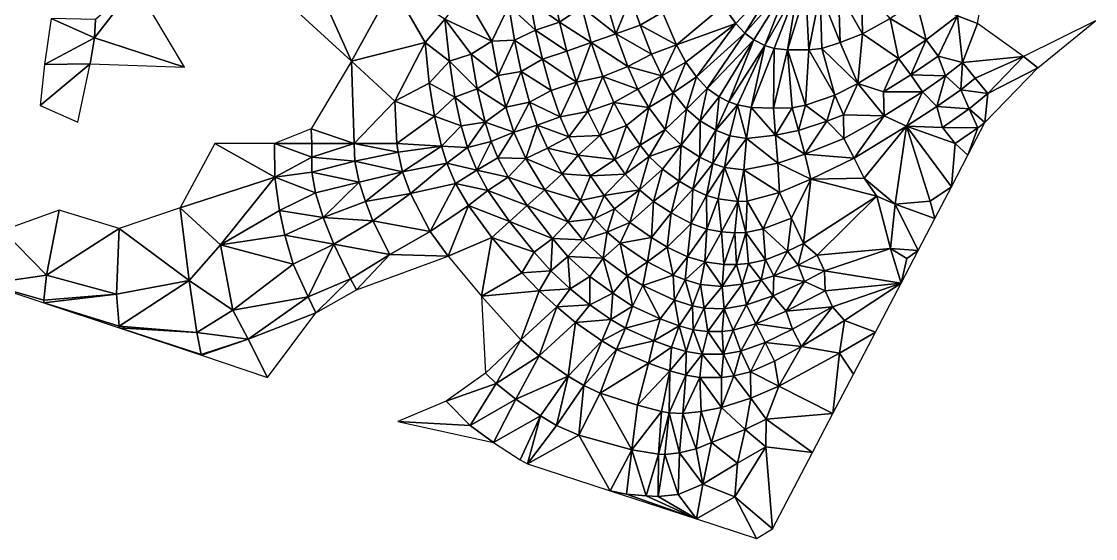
# Model space of a CAD drawing. Header units: metres. Extents: x 0 to 433, y 0 to 317.
# Drawn here: x 113.6 to 215, y 0.3 to 49.1 of the extents above; entities that cross this region are included whole.
import ezdxf

# ---------------------------------------------------------------- set-up
doc = ezdxf.new("R2010")
doc.units = ezdxf.units.M
doc.layers.add('TERRAIN_TIN', color=8, linetype='Continuous')

msp = doc.modelspace()

# ---------------------------------------------------------------- linework, layer by layer
at = {"layer": 'TERRAIN_TIN'}
for points in [[(203.87, 48.9, 59), (205.28, 56.55, 61), (201.99, 49.61, 60)], [(185.24, 53.36, 62), (179.88, 50.56, 61), (181.06, 48.89, 61)], [(185.24, 53.36, 62), (181.06, 48.89, 61), (181.92, 47.99, 61)], [(186.1, 52.69, 62), (185.24, 53.36, 62), (181.92, 47.99, 61)], [(124.38, 52.54, 42), (120.5, 47.54, 41), (129.01, 44.76, 43)], [(120.59, 49.27, 41), (120.5, 47.54, 41), (124.38, 52.54, 42)], [(137.85, 51.71, 46), (144.78, 45.34, 48), (141.56, 52.52, 47)], [(144.78, 45.34, 48), (148.69, 52.42, 49), (141.56, 52.52, 47)], [(148.69, 52.42, 49), (144.78, 45.34, 48), (151.73, 47.1, 50)], [(153.6, 49.3, 51), (148.69, 52.42, 49), (151.73, 47.1, 50)], [(155.39, 51.78, 52), (153.6, 49.3, 51), (158.03, 47.22, 53)], [(159.63, 50.55, 54), (155.39, 51.78, 52), (158.03, 47.22, 53)], [(182.77, 47.36, 61), (186.1, 52.69, 62), (181.92, 47.99, 61)], [(182.77, 47.36, 61), (183.8, 46.83, 61), (186.1, 52.69, 62)], [(183.8, 46.83, 61), (186.93, 52.25, 62), (186.1, 52.69, 62)], [(186.93, 52.25, 62), (183.8, 46.83, 61), (184.68, 46.55, 61)], [(185.95, 46.4, 61), (186.93, 52.25, 62), (184.68, 46.55, 61)], [(187.68, 51.97, 62), (186.93, 52.25, 62), (185.95, 46.4, 61)], [(187.96, 46.4, 61), (187.68, 51.97, 62), (185.95, 46.4, 61)], [(187.68, 51.97, 62), (187.96, 46.4, 61), (189.03, 51.84, 62)], [(189.03, 51.84, 62), (187.96, 46.4, 61), (189.19, 46.55, 61)], [(190.76, 51.91, 62), (189.03, 51.84, 62), (190.92, 47.1, 61)], [(189.03, 51.84, 62), (189.19, 46.55, 61), (190.92, 47.1, 61)], [(193.01, 47.93, 61), (192.93, 52.55, 62), (190.76, 51.91, 62)], [(193.01, 47.93, 61), (190.76, 51.91, 62), (190.92, 47.1, 61)], [(192.93, 52.55, 62), (193.01, 47.93, 61), (195.65, 49.36, 61)], [(159.63, 50.55, 54), (162.15, 48.27, 55), (161.63, 50.97, 55)], [(163.92, 51.56, 56), (161.63, 50.97, 55), (164.41, 49.03, 56)], [(161.63, 50.97, 55), (162.15, 48.27, 55), (164.41, 49.03, 56)], [(166.52, 50.44, 57), (163.92, 51.56, 56), (164.41, 49.03, 56)], [(168.81, 51.01, 58), (166.52, 50.44, 57), (169.72, 47.92, 58)], [(171.15, 51.35, 59), (168.81, 51.01, 58), (169.72, 47.92, 58)], [(172.02, 48.74, 59), (171.15, 51.35, 59), (169.72, 47.92, 58)], [(171.15, 51.35, 59), (172.02, 48.74, 59), (174.14, 49.98, 60)], [(199.03, 47.36, 60), (198.13, 50.95, 61), (195.65, 49.36, 61)], [(198.13, 50.95, 61), (199.03, 47.36, 60), (201.99, 49.61, 60)], [(160.17, 47.32, 54), (159.63, 50.55, 54), (158.03, 47.22, 53)], [(159.63, 50.55, 54), (160.17, 47.32, 54), (162.15, 48.27, 55)], [(167.42, 47.09, 57), (166.52, 50.44, 57), (164.41, 49.03, 56)], [(169.72, 47.92, 58), (166.52, 50.44, 57), (167.42, 47.09, 57)], [(174.14, 49.98, 60), (172.02, 48.74, 59), (175.45, 46.88, 60)], [(179.88, 50.56, 61), (174.14, 49.98, 60), (175.45, 46.88, 60)], [(181.06, 48.89, 61), (179.88, 50.56, 61), (175.45, 46.88, 60)], [(115.8, 45.04, 40), (120.5, 47.54, 41), (116.41, 49.38, 40)], [(120.5, 47.54, 41), (120.59, 49.27, 41), (116.41, 49.38, 40)], [(154.03, 45.34, 51), (153.6, 49.3, 51), (151.73, 47.1, 50)], [(153.6, 49.3, 51), (156.07, 46, 52), (158.03, 47.22, 53)], [(156.07, 46, 52), (153.6, 49.3, 51), (154.03, 45.34, 51)], [(162.15, 48.27, 55), (165.12, 46.27, 56), (164.41, 49.03, 56)], [(165.12, 46.27, 56), (167.42, 47.09, 57), (164.41, 49.03, 56)], [(172.02, 48.74, 59), (169.72, 47.92, 58), (173.1, 46, 59)], [(172.02, 48.74, 59), (173.1, 46, 59), (175.45, 46.88, 60)], [(176.33, 45.26, 60), (181.06, 48.89, 61), (175.45, 46.88, 60)], [(176.33, 45.26, 60), (177.35, 43.86, 60), (181.06, 48.89, 61)], [(181.06, 48.89, 61), (177.35, 43.86, 60), (181.92, 47.99, 61)], [(195.65, 49.36, 61), (193.01, 47.93, 61), (196.44, 45.58, 60)], [(199.03, 47.36, 60), (195.65, 49.36, 61), (196.44, 45.58, 60)], [(199.03, 47.36, 60), (200.16, 45.81, 59), (201.99, 49.61, 60)], [(200.16, 45.81, 59), (202.48, 45.22, 58), (201.99, 49.61, 60)], [(202.48, 45.22, 58), (203.87, 48.9, 59), (201.99, 49.61, 60)], [(203.87, 48.9, 59), (202.48, 45.22, 58), (208.22, 45.79, 56)], [(208.22, 45.79, 56), (209.59, 44.7, 55), (215.03, 49.14, 54)], [(162.15, 48.27, 55), (160.17, 47.32, 54), (162.8, 45.52, 55)], [(165.12, 46.27, 56), (162.15, 48.27, 55), (162.8, 45.52, 55)], [(169.72, 47.92, 58), (167.42, 47.09, 57), (170.86, 44.83, 58)], [(173.1, 46, 59), (169.72, 47.92, 58), (170.86, 44.83, 58)], [(177.35, 43.86, 60), (178.36, 42.76, 60), (181.92, 47.99, 61)], [(178.36, 42.76, 60), (182.77, 47.36, 61), (181.92, 47.99, 61)], [(192.6, 43.23, 60), (193.01, 47.93, 61), (190.92, 47.1, 61)], [(196.44, 45.58, 60), (193.01, 47.93, 61), (192.6, 43.23, 60)], [(120.11, 45.09, 41), (120.5, 47.54, 41), (115.8, 45.04, 40)], [(120.5, 47.54, 41), (120.11, 45.09, 41), (129.01, 44.76, 43)], [(151.73, 47.1, 50), (144.78, 45.34, 48), (148.85, 41.58, 49)], [(152.12, 43.25, 50), (151.73, 47.1, 50), (148.85, 41.58, 49)], [(152.12, 43.25, 50), (154.03, 45.34, 51), (151.73, 47.1, 50)], [(156.07, 46, 52), (158.63, 43.99, 53), (158.03, 47.22, 53)], [(158.63, 43.99, 53), (160.17, 47.32, 54), (158.03, 47.22, 53)], [(160.17, 47.32, 54), (158.63, 43.99, 53), (160.81, 44.37, 54)], [(162.8, 45.52, 55), (160.17, 47.32, 54), (160.81, 44.37, 54)], [(167.42, 47.09, 57), (165.12, 46.27, 56), (166.03, 43.35, 56)], [(168.51, 43.9, 57), (167.42, 47.09, 57), (166.03, 43.35, 56)], [(167.42, 47.09, 57), (168.51, 43.9, 57), (170.86, 44.83, 58)], [(173.1, 46, 59), (174.09, 43.96, 59), (175.45, 46.88, 60)], [(174.09, 43.96, 59), (176.33, 45.26, 60), (175.45, 46.88, 60)], [(179.49, 41.98, 60), (182.77, 47.36, 61), (178.36, 42.76, 60)], [(182.77, 47.36, 61), (179.49, 41.98, 60), (180.4, 41.51, 60)], [(183.8, 46.83, 61), (182.77, 47.36, 61), (180.4, 41.51, 60)], [(181.22, 41.21, 60), (183.8, 46.83, 61), (180.4, 41.51, 60)], [(183.8, 46.83, 61), (181.22, 41.21, 60), (182.52, 40.96, 60)], [(184.68, 46.55, 61), (183.8, 46.83, 61), (182.52, 40.96, 60)], [(189.19, 46.55, 61), (192.6, 43.23, 60), (190.92, 47.1, 61)], [(197.6, 44.05, 59), (199.03, 47.36, 60), (196.44, 45.58, 60)], [(199.03, 47.36, 60), (197.6, 44.05, 59), (200.16, 45.81, 59)], [(156.07, 46, 52), (154.03, 45.34, 51), (156.63, 42.74, 52)], [(158.63, 43.99, 53), (156.07, 46, 52), (156.63, 42.74, 52)], [(165.12, 46.27, 56), (162.8, 45.52, 55), (166.03, 43.35, 56)], [(174.09, 43.96, 59), (173.1, 46, 59), (170.86, 44.83, 58)], [(184.63, 40.89, 60), (184.68, 46.55, 61), (182.52, 40.96, 60)], [(184.63, 40.89, 60), (185.95, 46.4, 61), (184.68, 46.55, 61)], [(186.39, 40.95, 60), (185.95, 46.4, 61), (184.63, 40.89, 60)], [(187.96, 46.4, 61), (185.95, 46.4, 61), (187.65, 41.18, 60)], [(185.95, 46.4, 61), (186.39, 40.95, 60), (187.65, 41.18, 60)], [(190.4, 42.14, 60), (187.96, 46.4, 61), (187.65, 41.18, 60)], [(187.96, 46.4, 61), (190.4, 42.14, 60), (189.19, 46.55, 61)], [(190.4, 42.14, 60), (192.6, 43.23, 60), (189.19, 46.55, 61)], [(200.16, 45.81, 59), (197.6, 44.05, 59), (200.85, 43.95, 58)], [(202.48, 45.22, 58), (200.16, 45.81, 59), (200.85, 43.95, 58)], [(202.48, 45.22, 58), (203.67, 43.75, 57), (208.22, 45.79, 56)], [(203.67, 43.75, 57), (204.87, 42.28, 56), (208.22, 45.79, 56)], [(208.22, 45.79, 56), (204.87, 42.28, 56), (209.59, 44.7, 55)], [(120.11, 45.09, 41), (115.8, 45.04, 40), (115.39, 41.16, 40)], [(118.92, 39.57, 41), (120.11, 45.09, 41), (115.39, 41.16, 40)], [(145.02, 37.57, 48), (144.78, 45.34, 48), (140.97, 38.95, 47)], [(144.78, 45.34, 48), (145.02, 37.57, 48), (148.85, 41.58, 49)], [(152.12, 43.25, 50), (154.54, 41.93, 51), (154.03, 45.34, 51)], [(154.03, 45.34, 51), (154.54, 41.93, 51), (156.63, 42.74, 52)], [(163.64, 42.57, 55), (162.8, 45.52, 55), (160.81, 44.37, 54)], [(162.8, 45.52, 55), (163.64, 42.57, 55), (166.03, 43.35, 56)], [(170.86, 44.83, 58), (168.51, 43.9, 57), (171.82, 42.69, 58)], [(174.09, 43.96, 59), (170.86, 44.83, 58), (171.82, 42.69, 58)], [(174.09, 43.96, 59), (175.14, 42.34, 59), (176.33, 45.26, 60)], [(176.33, 45.26, 60), (175.14, 42.34, 59), (177.35, 43.86, 60)], [(195.02, 42.44, 59), (196.44, 45.58, 60), (192.6, 43.23, 60)], [(195.02, 42.44, 59), (197.6, 44.05, 59), (196.44, 45.58, 60)], [(202.3, 42.62, 57), (202.48, 45.22, 58), (200.85, 43.95, 58)], [(203.67, 43.75, 57), (202.48, 45.22, 58), (202.3, 42.62, 57)], [(209.59, 44.7, 55), (204.87, 42.28, 56), (204.59, 39.54, 55)], [(159.36, 41, 53), (158.63, 43.99, 53), (156.63, 42.74, 52)], [(160.81, 44.37, 54), (158.63, 43.99, 53), (159.36, 41, 53)], [(160.81, 44.37, 54), (159.36, 41, 53), (161.59, 41.47, 54)], [(163.64, 42.57, 55), (160.81, 44.37, 54), (161.59, 41.47, 54)], [(167.08, 40.6, 56), (168.51, 43.9, 57), (166.03, 43.35, 56)], [(168.51, 43.9, 57), (167.08, 40.6, 56), (169.54, 41.43, 57)], [(168.51, 43.9, 57), (169.54, 41.43, 57), (171.82, 42.69, 58)], [(172.84, 40.97, 58), (174.09, 43.96, 59), (171.82, 42.69, 58)], [(172.84, 40.97, 58), (175.14, 42.34, 59), (174.09, 43.96, 59)], [(175.14, 42.34, 59), (176.4, 40.8, 59), (177.35, 43.86, 60)], [(177.35, 43.86, 60), (176.4, 40.8, 59), (178.36, 42.76, 60)], [(198.68, 42.45, 58), (197.6, 44.05, 59), (195.02, 42.44, 59)], [(197.6, 44.05, 59), (198.68, 42.45, 58), (200.85, 43.95, 58)], [(198.68, 42.45, 58), (200.04, 41.05, 57), (200.85, 43.95, 58)], [(200.04, 41.05, 57), (202.3, 42.62, 57), (200.85, 43.95, 58)], [(204.87, 42.28, 56), (203.67, 43.75, 57), (202.3, 42.62, 57)], [(152.6, 40.15, 50), (152.12, 43.25, 50), (148.85, 41.58, 49)], [(154.54, 41.93, 51), (152.12, 43.25, 50), (152.6, 40.15, 50)], [(154.54, 41.93, 51), (157.39, 39.57, 52), (156.63, 42.74, 52)], [(157.39, 39.57, 52), (159.36, 41, 53), (156.63, 42.74, 52)], [(163.64, 42.57, 55), (164.48, 40.08, 55), (166.03, 43.35, 56)], [(164.48, 40.08, 55), (167.08, 40.6, 56), (166.03, 43.35, 56)], [(169.54, 41.43, 57), (172.84, 40.97, 58), (171.82, 42.69, 58)], [(176.4, 40.8, 59), (177.69, 39.7, 59), (178.36, 42.76, 60)], [(177.69, 39.7, 59), (179.49, 41.98, 60), (178.36, 42.76, 60)], [(190.4, 42.14, 60), (191.22, 40.28, 59), (192.6, 43.23, 60)], [(192.6, 43.23, 60), (191.22, 40.28, 59), (195.06, 40.17, 58)], [(195.02, 42.44, 59), (192.6, 43.23, 60), (195.06, 40.17, 58)], [(202.3, 42.62, 57), (200.04, 41.05, 57), (203.1, 40.83, 56)], [(204.87, 42.28, 56), (202.3, 42.62, 57), (203.1, 40.83, 56)], [(145.02, 37.57, 48), (149.06, 37.57, 49), (148.85, 41.58, 49)], [(149.06, 37.57, 49), (152.6, 40.15, 50), (148.85, 41.58, 49)], [(155.14, 39.23, 51), (154.54, 41.93, 51), (152.6, 40.15, 50)], [(154.54, 41.93, 51), (155.14, 39.23, 51), (157.39, 39.57, 52)], [(164.48, 40.08, 55), (163.64, 42.57, 55), (161.59, 41.47, 54)], [(174.38, 38.88, 58), (175.14, 42.34, 59), (172.84, 40.97, 58)], [(176.4, 40.8, 59), (175.14, 42.34, 59), (174.38, 38.88, 58)], [(179.17, 38.82, 59), (179.49, 41.98, 60), (177.69, 39.7, 59)], [(179.49, 41.98, 60), (179.17, 38.82, 59), (180.4, 41.51, 60)], [(189.66, 39.67, 59), (190.4, 42.14, 60), (187.65, 41.18, 60)], [(189.66, 39.67, 59), (191.22, 40.28, 59), (190.4, 42.14, 60)], [(198.68, 42.45, 58), (195.02, 42.44, 59), (195.06, 40.17, 58)], [(197.19, 39.2, 57), (198.68, 42.45, 58), (195.06, 40.17, 58)], [(198.68, 42.45, 58), (197.19, 39.2, 57), (200.04, 41.05, 57)], [(204.87, 42.28, 56), (203.1, 40.83, 56), (204.59, 39.54, 55)], [(160.1, 38.65, 53), (159.36, 41, 53), (157.39, 39.57, 52)], [(159.36, 41, 53), (160.1, 38.65, 53), (161.59, 41.47, 54)], [(160.1, 38.65, 53), (162.32, 39.3, 54), (161.59, 41.47, 54)], [(162.32, 39.3, 54), (164.48, 40.08, 55), (161.59, 41.47, 54)], [(165.28, 38.21, 55), (167.08, 40.6, 56), (164.48, 40.08, 55)], [(165.28, 38.21, 55), (168.21, 38.34, 56), (167.08, 40.6, 56)], [(167.08, 40.6, 56), (168.21, 38.34, 56), (169.54, 41.43, 57)], [(168.21, 38.34, 56), (170.74, 39.28, 57), (169.54, 41.43, 57)], [(170.74, 39.28, 57), (172.84, 40.97, 58), (169.54, 41.43, 57)], [(172.84, 40.97, 58), (170.74, 39.28, 57), (172.03, 37.42, 57)], [(174.38, 38.88, 58), (172.84, 40.97, 58), (172.03, 37.42, 57)], [(176.4, 40.8, 59), (174.38, 38.88, 58), (175.91, 37.42, 58)], [(176.4, 40.8, 59), (175.91, 37.42, 58), (177.69, 39.7, 59)], [(179.17, 38.82, 59), (181.22, 41.21, 60), (180.4, 41.51, 60)], [(181.22, 41.21, 60), (179.17, 38.82, 59), (180.49, 38.28, 59)], [(182.07, 38.04, 59), (181.22, 41.21, 60), (180.49, 38.28, 59)], [(181.22, 41.21, 60), (182.07, 38.04, 59), (182.52, 40.96, 60)], [(182.07, 38.04, 59), (184.8, 38.36, 59), (182.52, 40.96, 60)], [(184.8, 38.36, 59), (184.63, 40.89, 60), (182.52, 40.96, 60)], [(184.8, 38.36, 59), (186.39, 40.95, 60), (184.63, 40.89, 60)], [(184.8, 38.36, 59), (186.98, 38.81, 59), (186.39, 40.95, 60)], [(186.39, 40.95, 60), (186.98, 38.81, 59), (187.65, 41.18, 60)], [(186.98, 38.81, 59), (189.66, 39.67, 59), (187.65, 41.18, 60)], [(197.19, 39.2, 57), (200.57, 39.08, 56), (200.04, 41.05, 57)], [(200.04, 41.05, 57), (200.57, 39.08, 56), (203.1, 40.83, 56)], [(200.57, 39.08, 56), (203.91, 39.04, 55), (203.1, 40.83, 56)], [(203.1, 40.83, 56), (203.91, 39.04, 55), (204.59, 39.54, 55)], [(149.06, 37.57, 49), (153.27, 37.31, 50), (152.6, 40.15, 50)], [(153.27, 37.31, 50), (155.14, 39.23, 51), (152.6, 40.15, 50)], [(157.39, 39.57, 52), (155.14, 39.23, 51), (155.72, 37.2, 51)], [(157.96, 37.76, 52), (157.39, 39.57, 52), (155.72, 37.2, 51)], [(157.96, 37.76, 52), (160.1, 38.65, 53), (157.39, 39.57, 52)], [(162.32, 39.3, 54), (165.28, 38.21, 55), (164.48, 40.08, 55)], [(177.69, 39.7, 59), (175.91, 37.42, 58), (177.67, 36.27, 58)], [(179.17, 38.82, 59), (177.69, 39.7, 59), (177.67, 36.27, 58)], [(189.66, 39.67, 59), (186.98, 38.81, 59), (187.59, 36.55, 58)], [(191.27, 38.04, 58), (189.66, 39.67, 59), (187.59, 36.55, 58)], [(191.22, 40.28, 59), (189.66, 39.67, 59), (191.27, 38.04, 58)], [(191.22, 40.28, 59), (191.27, 38.04, 58), (195.06, 40.17, 58)], [(191.27, 38.04, 58), (192.23, 36.18, 57), (195.06, 40.17, 58)], [(192.23, 36.18, 57), (197.19, 39.2, 57), (195.06, 40.17, 58)], [(137.5, 37.57, 46), (141.04, 37.57, 47), (140.97, 38.95, 47)], [(141.04, 37.57, 47), (145.02, 37.57, 48), (140.97, 38.95, 47)], [(155.14, 39.23, 51), (153.27, 37.31, 50), (155.72, 37.2, 51)], [(160.1, 38.65, 53), (157.96, 37.76, 52), (158.6, 36.23, 52)], [(160.1, 38.65, 53), (158.6, 36.23, 52), (161.22, 36.14, 53)], [(162.32, 39.3, 54), (160.1, 38.65, 53), (161.22, 36.14, 53)], [(163.29, 37.12, 54), (162.32, 39.3, 54), (161.22, 36.14, 53)], [(165.28, 38.21, 55), (162.32, 39.3, 54), (163.29, 37.12, 54)], [(170.74, 39.28, 57), (168.21, 38.34, 56), (169.63, 36.06, 56)], [(172.03, 37.42, 57), (170.74, 39.28, 57), (169.63, 36.06, 56)], [(174.38, 38.88, 58), (172.03, 37.42, 57), (172.88, 36.34, 57)], [(175.91, 37.42, 58), (174.38, 38.88, 58), (172.88, 36.34, 57)], [(178.89, 35.67, 58), (179.17, 38.82, 59), (177.67, 36.27, 58)], [(179.17, 38.82, 59), (178.89, 35.67, 58), (180.49, 38.28, 59)], [(186.98, 38.81, 59), (184.8, 38.36, 59), (187.59, 36.55, 58)], [(197.19, 39.2, 57), (192.23, 36.18, 57), (193.18, 34.31, 56)], [(196.11, 31.84, 54), (197.19, 39.2, 57), (193.18, 34.31, 56)], [(196.11, 31.84, 54), (199.41, 32.12, 53), (197.19, 39.2, 57)], [(197.19, 39.2, 57), (201.43, 33.49, 53), (201.78, 37.57, 55)], [(200.57, 39.08, 56), (197.19, 39.2, 57), (201.78, 37.57, 55)], [(197.19, 39.2, 57), (199.41, 32.12, 53), (201.43, 33.49, 53)], [(203.91, 39.04, 55), (200.57, 39.08, 56), (201.78, 37.57, 55)], [(202.98, 36.47, 54), (203.91, 39.04, 55), (201.78, 37.57, 55)], [(203.91, 39.04, 55), (202.98, 36.47, 54), (204.59, 39.54, 55)], [(137.54, 34.4, 46), (131.87, 37.57, 44), (128.58, 31.5, 43)], [(137.54, 34.4, 46), (137.5, 37.57, 46), (131.87, 37.57, 44)], [(141.02, 36.29, 47), (137.5, 37.57, 46), (137.54, 34.4, 46)], [(141.02, 36.29, 47), (141.04, 37.57, 47), (137.5, 37.57, 46)], [(145.02, 37.57, 48), (141.02, 36.29, 47), (145.1, 35.89, 48)], [(141.04, 37.57, 47), (141.02, 36.29, 47), (145.02, 37.57, 48)], [(149.17, 36.74, 49), (145.02, 37.57, 48), (145.1, 35.89, 48)], [(149.17, 36.74, 49), (149.06, 37.57, 49), (145.02, 37.57, 48)], [(149.17, 36.74, 49), (153.27, 37.31, 50), (149.06, 37.57, 49)], [(156.6, 35.05, 51), (157.96, 37.76, 52), (155.72, 37.2, 51)], [(157.96, 37.76, 52), (156.6, 35.05, 51), (158.6, 36.23, 52)], [(165.28, 38.21, 55), (163.29, 37.12, 54), (166.18, 36.46, 55)], [(168.21, 38.34, 56), (165.28, 38.21, 55), (166.18, 36.46, 55)], [(169.63, 36.06, 56), (168.21, 38.34, 56), (166.18, 36.46, 55)], [(178.89, 35.67, 58), (180, 35.3, 58), (180.49, 38.28, 59)], [(180, 35.3, 58), (182.07, 38.04, 59), (180.49, 38.28, 59)], [(181.83, 35.07, 58), (182.07, 38.04, 59), (180, 35.3, 58)], [(182.07, 38.04, 59), (181.83, 35.07, 58), (185.04, 35.71, 58)], [(184.8, 38.36, 59), (182.07, 38.04, 59), (185.04, 35.71, 58)], [(184.8, 38.36, 59), (185.04, 35.71, 58), (187.59, 36.55, 58)], [(192.23, 36.18, 57), (191.27, 38.04, 58), (187.59, 36.55, 58)], [(201.43, 33.49, 53), (202.98, 36.47, 54), (201.78, 37.57, 55)], [(149.6, 34.9, 49), (149.17, 36.74, 49), (145.1, 35.89, 48)], [(149.6, 34.9, 49), (153.27, 37.31, 50), (149.17, 36.74, 49)], [(153.27, 37.31, 50), (149.6, 34.9, 49), (153.77, 35.7, 50)], [(153.27, 37.31, 50), (153.77, 35.7, 50), (155.72, 37.2, 51)], [(153.77, 35.7, 50), (156.6, 35.05, 51), (155.72, 37.2, 51)], [(164.68, 34.72, 54), (163.29, 37.12, 54), (161.22, 36.14, 53)], [(163.29, 37.12, 54), (164.68, 34.72, 54), (166.18, 36.46, 55)], [(170.62, 34.66, 56), (172.03, 37.42, 57), (169.63, 36.06, 56)], [(172.03, 37.42, 57), (170.62, 34.66, 56), (172.88, 36.34, 57)], [(174.13, 35.14, 57), (175.91, 37.42, 58), (172.88, 36.34, 57)], [(175.71, 34.02, 57), (175.91, 37.42, 58), (174.13, 35.14, 57)], [(175.91, 37.42, 58), (175.71, 34.02, 57), (177.67, 36.27, 58)], [(187.59, 36.55, 58), (185.04, 35.71, 58), (188.14, 34.2, 57)], [(192.23, 36.18, 57), (187.59, 36.55, 58), (188.14, 34.2, 57)], [(141.04, 34.85, 47), (141.02, 36.29, 47), (137.54, 34.4, 46)], [(141.02, 36.29, 47), (141.04, 34.85, 47), (145.1, 35.89, 48)], [(141.04, 34.85, 47), (145.49, 33.91, 48), (145.1, 35.89, 48)], [(145.49, 33.91, 48), (149.6, 34.9, 49), (145.1, 35.89, 48)], [(153.77, 35.7, 50), (149.6, 34.9, 49), (150.36, 32.84, 49)], [(154.59, 33.79, 50), (153.77, 35.7, 50), (150.36, 32.84, 49)], [(154.59, 33.79, 50), (156.6, 35.05, 51), (153.77, 35.7, 50)], [(156.6, 35.05, 51), (159.57, 34.4, 52), (158.6, 36.23, 52)], [(158.6, 36.23, 52), (159.57, 34.4, 52), (161.22, 36.14, 53)], [(159.57, 34.4, 52), (163.02, 33.21, 53), (161.22, 36.14, 53)], [(163.02, 33.21, 53), (164.68, 34.72, 54), (161.22, 36.14, 53)], [(164.68, 34.72, 54), (167.35, 34.52, 55), (166.18, 36.46, 55)], [(167.35, 34.52, 55), (169.63, 36.06, 56), (166.18, 36.46, 55)], [(167.35, 34.52, 55), (170.62, 34.66, 56), (169.63, 36.06, 56)], [(170.62, 34.66, 56), (171.98, 33.19, 56), (172.88, 36.34, 57)], [(171.98, 33.19, 56), (174.13, 35.14, 57), (172.88, 36.34, 57)], [(175.71, 34.02, 57), (177.01, 33.26, 57), (177.67, 36.27, 58)], [(177.01, 33.26, 57), (178.89, 35.67, 58), (177.67, 36.27, 58)], [(178.89, 35.67, 58), (177.01, 33.26, 57), (178.3, 32.67, 57)], [(180, 35.3, 58), (178.89, 35.67, 58), (178.3, 32.67, 57)], [(185.04, 35.71, 58), (181.83, 35.07, 58), (185.19, 32.96, 57)], [(185.04, 35.71, 58), (185.19, 32.96, 57), (188.14, 34.2, 57)], [(192.23, 36.18, 57), (188.14, 34.2, 57), (193.18, 34.31, 56)], [(141.38, 32.91, 47), (141.04, 34.85, 47), (137.54, 34.4, 46)], [(141.38, 32.91, 47), (145.49, 33.91, 48), (141.04, 34.85, 47)], [(146.08, 32.1, 48), (149.6, 34.9, 49), (145.49, 33.91, 48)], [(149.6, 34.9, 49), (146.08, 32.1, 48), (150.36, 32.84, 49)], [(156.6, 35.05, 51), (154.59, 33.79, 50), (157.66, 33.13, 51)], [(159.57, 34.4, 52), (156.6, 35.05, 51), (157.66, 33.13, 51)], [(164.68, 34.72, 54), (163.02, 33.21, 53), (166.39, 32.19, 54)], [(167.35, 34.52, 55), (164.68, 34.72, 54), (166.39, 32.19, 54)], [(168.63, 32.65, 55), (167.35, 34.52, 55), (166.39, 32.19, 54)], [(168.63, 32.65, 55), (170.62, 34.66, 56), (167.35, 34.52, 55)], [(170.62, 34.66, 56), (168.63, 32.65, 55), (171.98, 33.19, 56)], [(171.98, 33.19, 56), (173.29, 32.11, 56), (174.13, 35.14, 57)], [(173.29, 32.11, 56), (175.71, 34.02, 57), (174.13, 35.14, 57)], [(179.39, 32.34, 57), (180, 35.3, 58), (178.3, 32.67, 57)], [(179.39, 32.34, 57), (181.25, 32.11, 57), (180, 35.3, 58)], [(181.25, 32.11, 57), (181.83, 35.07, 58), (180, 35.3, 58)], [(181.83, 35.07, 58), (181.25, 32.11, 57), (182.14, 32.12, 57)], [(185.19, 32.96, 57), (181.83, 35.07, 58), (182.14, 32.12, 57)], [(132.41, 27.99, 44), (137.54, 34.4, 46), (128.58, 31.5, 43)], [(132.41, 27.99, 44), (137.96, 31.25, 46), (137.54, 34.4, 46)], [(137.96, 31.25, 46), (141.38, 32.91, 47), (137.54, 34.4, 46)], [(141.38, 32.91, 47), (142.1, 30.6, 47), (145.49, 33.91, 48)], [(142.1, 30.6, 47), (146.08, 32.1, 48), (145.49, 33.91, 48)], [(152.19, 29.27, 49), (154.59, 33.79, 50), (150.36, 32.84, 49)], [(155.82, 31.73, 50), (154.59, 33.79, 50), (152.19, 29.27, 49)], [(154.59, 33.79, 50), (155.82, 31.73, 50), (157.66, 33.13, 51)], [(161.36, 31.71, 52), (159.57, 34.4, 52), (157.66, 33.13, 51)], [(159.57, 34.4, 52), (161.36, 31.71, 52), (163.02, 33.21, 53)], [(175.71, 34.02, 57), (173.29, 32.11, 56), (174.96, 31.02, 56)], [(177.01, 33.26, 57), (175.71, 34.02, 57), (174.96, 31.02, 56)], [(185.19, 32.96, 57), (186.32, 30.51, 56), (188.14, 34.2, 57)], [(186.32, 30.51, 56), (187.46, 28.14, 55), (188.14, 34.2, 57)], [(187.46, 28.14, 55), (194.38, 32.6, 55), (188.14, 34.2, 57)], [(188.14, 34.2, 57), (194.38, 32.6, 55), (193.18, 34.31, 56)], [(194.38, 32.6, 55), (196.11, 31.84, 54), (193.18, 34.31, 56)], [(201.43, 33.49, 53), (199.41, 32.12, 53), (199.86, 30.5, 52)], [(142.1, 30.6, 47), (141.38, 32.91, 47), (137.96, 31.25, 46)], [(146.08, 32.1, 48), (146.8, 30.28, 48), (150.36, 32.84, 49)], [(146.8, 30.28, 48), (152.19, 29.27, 49), (150.36, 32.84, 49)], [(155.82, 31.73, 50), (159.7, 30.2, 51), (157.66, 33.13, 51)], [(159.7, 30.2, 51), (161.36, 31.71, 52), (157.66, 33.13, 51)], [(161.36, 31.71, 52), (165.22, 30.17, 53), (163.02, 33.21, 53)], [(163.02, 33.21, 53), (165.22, 30.17, 53), (166.39, 32.19, 54)], [(167.7, 30.45, 54), (168.63, 32.65, 55), (166.39, 32.19, 54)], [(169.61, 31.41, 55), (168.63, 32.65, 55), (167.7, 30.45, 54)], [(168.63, 32.65, 55), (169.61, 31.41, 55), (171.98, 33.19, 56)], [(169.61, 31.41, 55), (171.07, 30.11, 55), (171.98, 33.19, 56)], [(171.07, 30.11, 55), (173.29, 32.11, 56), (171.98, 33.19, 56)], [(176.86, 30.02, 56), (177.01, 33.26, 57), (174.96, 31.02, 56)], [(177.01, 33.26, 57), (176.86, 30.02, 56), (178.3, 32.67, 57)], [(176.86, 30.02, 56), (178.32, 29.49, 56), (178.3, 32.67, 57)], [(178.32, 29.49, 56), (179.39, 32.34, 57), (178.3, 32.67, 57)], [(183.66, 29.53, 56), (185.19, 32.96, 57), (182.14, 32.12, 57)], [(186.32, 30.51, 56), (185.19, 32.96, 57), (183.66, 29.53, 56)], [(194.38, 32.6, 55), (187.46, 28.14, 55), (188.75, 27.03, 54)], [(195.67, 27.66, 52), (194.38, 32.6, 55), (188.75, 27.03, 54)], [(196.11, 31.84, 54), (194.38, 32.6, 55), (195.67, 27.66, 52)], [(122.85, 29.55, 42), (129.43, 24.63, 43), (128.58, 31.5, 43)], [(129.43, 24.63, 43), (132.41, 27.99, 44), (128.58, 31.5, 43)], [(146.08, 32.1, 48), (142.1, 30.6, 47), (146.8, 30.28, 48)], [(155.82, 31.73, 50), (152.19, 29.27, 49), (153.9, 26.93, 49)], [(155.82, 31.73, 50), (153.9, 26.93, 49), (158.01, 28.7, 50)], [(159.7, 30.2, 51), (155.82, 31.73, 50), (158.01, 28.7, 50)], [(161.36, 31.71, 52), (159.7, 30.2, 51), (163.74, 28.6, 52)], [(165.22, 30.17, 53), (161.36, 31.71, 52), (163.74, 28.6, 52)], [(165.22, 30.17, 53), (167.7, 30.45, 54), (166.39, 32.19, 54)], [(173.29, 32.11, 56), (171.07, 30.11, 55), (173.09, 28.7, 55)], [(173.29, 32.11, 56), (173.09, 28.7, 55), (174.96, 31.02, 56)], [(179.39, 32.34, 57), (178.32, 29.49, 56), (179.7, 29.24, 56)], [(181.25, 32.11, 57), (179.39, 32.34, 57), (179.7, 29.24, 56)], [(180.98, 29.13, 56), (181.25, 32.11, 57), (179.7, 29.24, 56)], [(181.25, 32.11, 57), (180.98, 29.13, 56), (182.02, 29.17, 56)], [(181.25, 32.11, 57), (182.02, 29.17, 56), (182.14, 32.12, 57)], [(182.02, 29.17, 56), (183.66, 29.53, 56), (182.14, 32.12, 57)], [(198.27, 27.46, 51), (196.11, 31.84, 54), (195.67, 27.66, 52)], [(199.41, 32.12, 53), (196.11, 31.84, 54), (199.86, 30.5, 52)], [(196.11, 31.84, 54), (198.27, 27.46, 51), (199.86, 30.5, 52)], [(117.16, 31.27, 41), (111.84, 29.36, 40), (115.98, 25.13, 41)], [(117.16, 31.27, 41), (115.98, 25.13, 41), (122.85, 29.55, 42)], [(137.96, 31.25, 46), (132.41, 27.99, 44), (138.49, 28.93, 46)], [(142.1, 30.6, 47), (137.96, 31.25, 46), (138.49, 28.93, 46)], [(143.1, 28.06, 47), (142.1, 30.6, 47), (138.49, 28.93, 46)], [(142.1, 30.6, 47), (143.1, 28.06, 47), (146.8, 30.28, 48)], [(165.22, 30.17, 53), (166.62, 28.49, 53), (167.7, 30.45, 54)], [(166.62, 28.49, 53), (168.92, 29.2, 54), (167.7, 30.45, 54)], [(168.92, 29.2, 54), (169.61, 31.41, 55), (167.7, 30.45, 54)], [(169.61, 31.41, 55), (168.92, 29.2, 54), (171.07, 30.11, 55)], [(174.96, 31.02, 56), (173.09, 28.7, 55), (174.58, 27.8, 55)], [(176.86, 30.02, 56), (174.96, 31.02, 56), (174.58, 27.8, 55)], [(185.95, 27.41, 55), (186.32, 30.51, 56), (183.66, 29.53, 56)], [(185.95, 27.41, 55), (187.46, 28.14, 55), (186.32, 30.51, 56)], [(115.98, 25.13, 41), (122.57, 23.35, 42), (122.85, 29.55, 42)], [(122.57, 23.35, 42), (129.43, 24.63, 43), (122.85, 29.55, 42)], [(143.1, 28.06, 47), (148.39, 27.1, 48), (146.8, 30.28, 48)], [(148.39, 27.1, 48), (152.19, 29.27, 49), (146.8, 30.28, 48)], [(162.03, 27.31, 51), (159.7, 30.2, 51), (158.01, 28.7, 50)], [(159.7, 30.2, 51), (162.03, 27.31, 51), (163.74, 28.6, 52)], [(166.62, 28.49, 53), (165.22, 30.17, 53), (163.74, 28.6, 52)], [(171.07, 30.11, 55), (168.92, 29.2, 54), (170.15, 28.15, 54)], [(173.09, 28.7, 55), (171.07, 30.11, 55), (170.15, 28.15, 54)], [(176.5, 26.86, 55), (176.86, 30.02, 56), (174.58, 27.8, 55)], [(176.86, 30.02, 56), (176.5, 26.86, 55), (178.32, 29.49, 56)], [(176.5, 26.86, 55), (178.14, 26.39, 55), (178.32, 29.49, 56)], [(178.32, 29.49, 56), (178.14, 26.39, 55), (179.7, 29.24, 56)], [(182.02, 29.17, 56), (183.86, 26.6, 55), (183.66, 29.53, 56)], [(183.86, 26.6, 55), (185.95, 27.41, 55), (183.66, 29.53, 56)], [(111.84, 29.36, 40), (110.3, 24.32, 40), (115.98, 25.13, 41)], [(132.41, 27.99, 44), (139.25, 26.19, 46), (138.49, 28.93, 46)], [(139.25, 26.19, 46), (143.1, 28.06, 47), (138.49, 28.93, 46)], [(152.19, 29.27, 49), (148.39, 27.1, 48), (153.9, 26.93, 49)], [(153.9, 26.93, 49), (157.05, 23.17, 49), (158.01, 28.7, 50)], [(157.05, 23.17, 49), (160.87, 25.35, 50), (158.01, 28.7, 50)], [(160.87, 25.35, 50), (162.03, 27.31, 51), (158.01, 28.7, 50)], [(163.74, 28.6, 52), (162.03, 27.31, 51), (163.6, 25.56, 51)], [(165.21, 26.92, 52), (163.74, 28.6, 52), (163.6, 25.56, 51)], [(165.21, 26.92, 52), (166.62, 28.49, 53), (163.74, 28.6, 52)], [(168.53, 26.74, 53), (166.62, 28.49, 53), (165.21, 26.92, 52)], [(168.92, 29.2, 54), (166.62, 28.49, 53), (168.53, 26.74, 53)], [(168.92, 29.2, 54), (168.53, 26.74, 53), (170.15, 28.15, 54)], [(172.73, 26.4, 54), (173.09, 28.7, 55), (170.15, 28.15, 54)], [(173.09, 28.7, 55), (172.73, 26.4, 54), (174.58, 27.8, 55)], [(178.14, 26.39, 55), (179.93, 26.16, 55), (179.7, 29.24, 56)], [(179.93, 26.16, 55), (180.98, 29.13, 56), (179.7, 29.24, 56)], [(179.93, 26.16, 55), (181.13, 26.14, 55), (180.98, 29.13, 56)], [(180.98, 29.13, 56), (181.13, 26.14, 55), (182.02, 29.17, 56)], [(182.02, 29.17, 56), (181.13, 26.14, 55), (182.25, 26.23, 55)], [(183.86, 26.6, 55), (182.02, 29.17, 56), (182.25, 26.23, 55)], [(133.57, 21.85, 44), (132.41, 27.99, 44), (129.43, 24.63, 43)], [(132.41, 27.99, 44), (133.57, 21.85, 44), (139.25, 26.19, 46)], [(140.67, 23.1, 46), (143.1, 28.06, 47), (139.25, 26.19, 46)], [(143.1, 28.06, 47), (140.67, 23.1, 46), (144.67, 24.79, 47)], [(148.39, 27.1, 48), (143.1, 28.06, 47), (144.67, 24.79, 47)], [(168.53, 26.74, 53), (170.8, 25.09, 53), (170.15, 28.15, 54)], [(170.8, 25.09, 53), (172.73, 26.4, 54), (170.15, 28.15, 54)], [(172.73, 26.4, 54), (175.16, 25.15, 54), (174.58, 27.8, 55)], [(175.16, 25.15, 54), (176.5, 26.86, 55), (174.58, 27.8, 55)], [(185.95, 27.41, 55), (183.86, 26.6, 55), (184.65, 25.08, 54)], [(185.95, 27.41, 55), (184.65, 25.08, 54), (186.96, 26.09, 54)], [(187.46, 28.14, 55), (185.95, 27.41, 55), (186.96, 26.09, 54)], [(187.46, 28.14, 55), (186.96, 26.09, 54), (188.75, 27.03, 54)], [(189.44, 25.54, 53), (195.67, 27.66, 52), (188.75, 27.03, 54)], [(195.67, 27.66, 52), (189.44, 25.54, 53), (196.67, 24.4, 50)], [(195.67, 27.66, 52), (196.67, 24.4, 50), (197.2, 26.73, 51)], [(198.27, 27.46, 51), (195.67, 27.66, 52), (197.2, 26.73, 51)], [(196.67, 24.4, 50), (198.27, 27.46, 51), (197.2, 26.73, 51)], [(148.39, 27.1, 48), (144.67, 24.79, 47), (145.26, 23.75, 47)], [(153.9, 26.93, 49), (148.39, 27.1, 48), (145.26, 23.75, 47)], [(162.03, 27.31, 51), (160.87, 25.35, 50), (163.6, 25.56, 51)], [(165.42, 23.84, 51), (165.21, 26.92, 52), (163.6, 25.56, 51)], [(168.53, 26.74, 53), (165.21, 26.92, 52), (167.29, 25.02, 52)], [(165.21, 26.92, 52), (165.42, 23.84, 51), (167.29, 25.02, 52)], [(169.44, 23.43, 52), (168.53, 26.74, 53), (167.29, 25.02, 52)], [(169.44, 23.43, 52), (170.8, 25.09, 53), (168.53, 26.74, 53)], [(172.73, 26.4, 54), (170.8, 25.09, 53), (172.27, 24.17, 53)], [(175.16, 25.15, 54), (172.73, 26.4, 54), (172.27, 24.17, 53)], [(176.5, 26.86, 55), (175.16, 25.15, 54), (176.28, 24.69, 54)], [(178.14, 26.39, 55), (176.5, 26.86, 55), (176.28, 24.69, 54)], [(177.74, 24.27, 54), (178.14, 26.39, 55), (176.28, 24.69, 54)], [(178.14, 26.39, 55), (177.74, 24.27, 54), (179.78, 24.08, 54)], [(179.93, 26.16, 55), (178.14, 26.39, 55), (179.78, 24.08, 54)], [(183.45, 24.71, 54), (183.86, 26.6, 55), (182.25, 26.23, 55)], [(184.65, 25.08, 54), (183.86, 26.6, 55), (183.45, 24.71, 54)], [(186.96, 26.09, 54), (189.44, 25.54, 53), (188.75, 27.03, 54)], [(133.57, 21.85, 44), (140.67, 23.1, 46), (139.25, 26.19, 46)], [(160.87, 25.35, 50), (162.5, 23.66, 50), (163.6, 25.56, 51)], [(162.5, 23.66, 50), (165.42, 23.84, 51), (163.6, 25.56, 51)], [(181.13, 26.14, 55), (179.93, 26.16, 55), (179.78, 24.08, 54)], [(181.66, 24.28, 54), (181.13, 26.14, 55), (179.78, 24.08, 54)], [(181.13, 26.14, 55), (181.66, 24.28, 54), (182.25, 26.23, 55)], [(181.66, 24.28, 54), (183.45, 24.71, 54), (182.25, 26.23, 55)], [(184.65, 25.08, 54), (187.56, 24.56, 53), (186.96, 26.09, 54)], [(187.56, 24.56, 53), (189.44, 25.54, 53), (186.96, 26.09, 54)], [(189.44, 25.54, 53), (187.56, 24.56, 53), (189.5, 23.67, 52)], [(196.67, 24.4, 50), (189.44, 25.54, 53), (189.5, 23.67, 52)], [(110.3, 24.32, 40), (115.71, 22.77, 41), (115.98, 25.13, 41)], [(115.71, 22.77, 41), (122.57, 23.35, 42), (115.98, 25.13, 41)], [(129.43, 24.63, 43), (122.57, 23.35, 42), (122.82, 20.33, 42)], [(130.16, 19.74, 43), (129.43, 24.63, 43), (122.82, 20.33, 42)], [(130.16, 19.74, 43), (133.57, 21.85, 44), (129.43, 24.63, 43)], [(140.67, 23.1, 46), (141.42, 21.59, 46), (144.67, 24.79, 47)], [(144.67, 24.79, 47), (141.42, 21.59, 46), (145.26, 23.75, 47)], [(162.5, 23.66, 50), (160.87, 25.35, 50), (157.05, 23.17, 49)], [(165.42, 23.84, 51), (167.29, 22.33, 51), (167.29, 25.02, 52)], [(167.29, 22.33, 51), (169.44, 23.43, 52), (167.29, 25.02, 52)], [(171.32, 22.23, 52), (170.8, 25.09, 53), (169.44, 23.43, 52)], [(170.8, 25.09, 53), (171.32, 22.23, 52), (172.27, 24.17, 53)], [(175.26, 22.78, 53), (175.16, 25.15, 54), (172.27, 24.17, 53)], [(175.16, 25.15, 54), (175.26, 22.78, 53), (176.28, 24.69, 54)], [(175.26, 22.78, 53), (176.97, 22.24, 53), (176.28, 24.69, 54)], [(176.97, 22.24, 53), (177.74, 24.27, 54), (176.28, 24.69, 54)], [(181.66, 24.28, 54), (182.08, 22.35, 53), (183.45, 24.71, 54)], [(183.45, 24.71, 54), (182.08, 22.35, 53), (184.6, 23.2, 53)], [(184.65, 25.08, 54), (183.45, 24.71, 54), (184.6, 23.2, 53)], [(187.56, 24.56, 53), (184.65, 25.08, 54), (184.6, 23.2, 53)], [(185.82, 21.76, 52), (187.56, 24.56, 53), (184.6, 23.2, 53)], [(187.56, 24.56, 53), (185.82, 21.76, 52), (189.5, 23.67, 52)], [(196.67, 24.4, 50), (189.5, 23.67, 52), (190.18, 22.15, 51)], [(191.32, 20.86, 50), (196.67, 24.4, 50), (190.18, 22.15, 51)], [(196.67, 24.4, 50), (191.32, 20.86, 50), (194.25, 19.77, 49)], [(115.71, 22.77, 41), (110.3, 24.32, 40), (115.73, 22.53, 41)], [(122.57, 23.35, 42), (115.71, 22.77, 41), (115.73, 22.53, 41)], [(122.82, 20.33, 42), (122.57, 23.35, 42), (115.73, 22.53, 41)], [(160.77, 19.04, 49), (162.5, 23.66, 50), (157.05, 23.17, 49)], [(164.15, 22.14, 50), (162.5, 23.66, 50), (160.77, 19.04, 49)], [(164.15, 22.14, 50), (165.42, 23.84, 51), (162.5, 23.66, 50)], [(165.42, 23.84, 51), (164.15, 22.14, 50), (167.29, 22.33, 51)], [(169.44, 23.43, 52), (167.29, 22.33, 51), (169.26, 20.97, 51)], [(171.32, 22.23, 52), (169.44, 23.43, 52), (169.26, 20.97, 51)], [(171.32, 22.23, 52), (173.93, 21.03, 52), (172.27, 24.17, 53)], [(173.93, 21.03, 52), (175.26, 22.78, 53), (172.27, 24.17, 53)], [(177.74, 24.27, 54), (176.97, 22.24, 53), (178.08, 22.04, 53)], [(177.74, 24.27, 54), (178.08, 22.04, 53), (179.78, 24.08, 54)], [(178.08, 22.04, 53), (179.96, 21.96, 53), (179.78, 24.08, 54)], [(179.96, 21.96, 53), (181.66, 24.28, 54), (179.78, 24.08, 54)], [(179.96, 21.96, 53), (182.08, 22.35, 53), (181.66, 24.28, 54)], [(189.5, 23.67, 52), (185.82, 21.76, 52), (190.18, 22.15, 51)], [(122.84, 20.17, 42), (122.82, 20.33, 42), (115.73, 22.53, 41)], [(140.67, 23.1, 46), (133.57, 21.85, 44), (135.03, 19.09, 44)], [(141.42, 21.59, 46), (140.67, 23.1, 46), (135.03, 19.09, 44)], [(157.42, 15.9, 48), (160.77, 19.04, 49), (157.05, 23.17, 49)], [(167.29, 22.33, 51), (164.15, 22.14, 50), (165.94, 20.66, 50)], [(167.29, 22.33, 51), (165.94, 20.66, 50), (169.26, 20.97, 51)], [(175.26, 22.78, 53), (173.93, 21.03, 52), (175.72, 20.36, 52)], [(176.97, 22.24, 53), (175.26, 22.78, 53), (175.72, 20.36, 52)], [(180.81, 19.94, 52), (182.08, 22.35, 53), (179.96, 21.96, 53)], [(182.08, 22.35, 53), (180.81, 19.94, 52), (182.94, 20.54, 52)], [(184.6, 23.2, 53), (182.08, 22.35, 53), (182.94, 20.54, 52)], [(185.82, 21.76, 52), (184.6, 23.2, 53), (182.94, 20.54, 52)], [(133.57, 21.85, 44), (130.16, 19.74, 43), (135.03, 19.09, 44)], [(141.42, 21.59, 46), (135.03, 19.09, 44), (136.85, 15.49, 44)], [(164.15, 22.14, 50), (160.77, 19.04, 49), (162.48, 17.54, 49)], [(165.94, 20.66, 50), (164.15, 22.14, 50), (162.48, 17.54, 49)], [(170.64, 20.15, 51), (171.32, 22.23, 52), (169.26, 20.97, 51)], [(173.93, 21.03, 52), (171.32, 22.23, 52), (170.64, 20.15, 51)], [(177.05, 19.99, 52), (176.97, 22.24, 53), (175.72, 20.36, 52)], [(176.97, 22.24, 53), (177.05, 19.99, 52), (178.08, 22.04, 53)], [(178.08, 22.04, 53), (177.05, 19.99, 52), (178.41, 19.84, 52)], [(179.96, 21.96, 53), (178.08, 22.04, 53), (178.41, 19.84, 52)], [(179.77, 19.83, 52), (179.96, 21.96, 53), (178.41, 19.84, 52)], [(180.81, 19.94, 52), (179.96, 21.96, 53), (179.77, 19.83, 52)], [(186.43, 20.05, 51), (185.82, 21.76, 52), (182.94, 20.54, 52)], [(185.82, 21.76, 52), (186.43, 20.05, 51), (190.18, 22.15, 51)], [(186.43, 20.05, 51), (187.25, 18.41, 50), (190.18, 22.15, 51)], [(187.25, 18.41, 50), (191.32, 20.86, 50), (190.18, 22.15, 51)], [(122.84, 20.17, 42), (130.16, 19.74, 43), (122.82, 20.33, 42)], [(165.24, 15.6, 49), (165.94, 20.66, 50), (162.48, 17.54, 49)], [(165.24, 15.6, 49), (168.41, 18.94, 50), (165.94, 20.66, 50)], [(165.94, 20.66, 50), (168.41, 18.94, 50), (169.26, 20.97, 51)], [(168.41, 18.94, 50), (170.64, 20.15, 51), (169.26, 20.97, 51)], [(173.32, 18.96, 51), (173.93, 21.03, 52), (170.64, 20.15, 51)], [(173.93, 21.03, 52), (173.32, 18.96, 51), (175.72, 20.36, 52)], [(173.32, 18.96, 51), (174.99, 18.34, 51), (175.72, 20.36, 52)], [(174.99, 18.34, 51), (176.38, 17.93, 51), (175.72, 20.36, 52)], [(176.38, 17.93, 51), (177.05, 19.99, 52), (175.72, 20.36, 52)], [(180.81, 19.94, 52), (181.54, 17.96, 51), (182.94, 20.54, 52)], [(181.54, 17.96, 51), (183.83, 18.78, 51), (182.94, 20.54, 52)], [(183.83, 18.78, 51), (186.43, 20.05, 51), (182.94, 20.54, 52)], [(191.32, 20.86, 50), (187.25, 18.41, 50), (190.85, 17.79, 49)], [(194.25, 19.77, 49), (191.32, 20.86, 50), (190.85, 17.79, 49)], [(130.57, 17.66, 43), (122.84, 20.17, 42), (130.6, 17.59, 43)], [(130.57, 17.66, 43), (130.16, 19.74, 43), (122.84, 20.17, 42)], [(130.16, 19.74, 43), (130.57, 17.66, 43), (135.03, 19.09, 44)], [(170.64, 20.15, 51), (168.41, 18.94, 50), (169.81, 18.13, 50)], [(173.32, 18.96, 51), (170.64, 20.15, 51), (169.81, 18.13, 50)], [(177.88, 17.7, 51), (177.05, 19.99, 52), (176.38, 17.93, 51)], [(177.05, 19.99, 52), (177.88, 17.7, 51), (178.41, 19.84, 52)], [(177.88, 17.7, 51), (179.91, 17.69, 51), (178.41, 19.84, 52)], [(179.91, 17.69, 51), (179.77, 19.83, 52), (178.41, 19.84, 52)], [(180.81, 19.94, 52), (179.77, 19.83, 52), (179.91, 17.69, 51)], [(181.54, 17.96, 51), (180.81, 19.94, 52), (179.91, 17.69, 51)], [(186.43, 20.05, 51), (183.83, 18.78, 51), (187.25, 18.41, 50)], [(192.17, 15.79, 48), (194.25, 19.77, 49), (190.85, 17.79, 49)], [(135.03, 19.09, 44), (130.57, 17.66, 43), (130.6, 17.59, 43)], [(136.85, 15.49, 44), (135.03, 19.09, 44), (130.6, 17.59, 43)], [(158.42, 14.92, 48), (160.77, 19.04, 49), (157.42, 15.9, 48)], [(160.77, 19.04, 49), (158.42, 14.92, 48), (162.48, 17.54, 49)], [(166.72, 14.72, 49), (168.41, 18.94, 50), (165.24, 15.6, 49)], [(168.41, 18.94, 50), (166.72, 14.72, 49), (169.81, 18.13, 50)], [(173.32, 18.96, 51), (169.81, 18.13, 50), (172.81, 16.85, 50)], [(174.99, 18.34, 51), (173.32, 18.96, 51), (172.81, 16.85, 50)], [(174.83, 16.12, 50), (174.99, 18.34, 51), (172.81, 16.85, 50)], [(174.99, 18.34, 51), (174.83, 16.12, 50), (176.38, 17.93, 51)], [(183.83, 18.78, 51), (181.54, 17.96, 51), (182.44, 16.03, 50)], [(184.72, 17.02, 50), (183.83, 18.78, 51), (182.44, 16.03, 50)], [(183.83, 18.78, 51), (184.72, 17.02, 50), (187.25, 18.41, 50)], [(184.72, 17.02, 50), (185.12, 14.67, 49), (187.25, 18.41, 50)], [(187.25, 18.41, 50), (185.12, 14.67, 49), (190.85, 17.79, 49)], [(158.42, 14.92, 48), (160.29, 13.45, 48), (162.48, 17.54, 49)], [(160.29, 13.45, 48), (165.24, 15.6, 49), (162.48, 17.54, 49)], [(169.81, 18.13, 50), (166.72, 14.72, 49), (168.25, 14.01, 49)], [(169.81, 18.13, 50), (168.25, 14.01, 49), (172.81, 16.85, 50)], [(176.38, 17.93, 51), (174.83, 16.12, 50), (176.33, 15.7, 50)], [(177.88, 17.7, 51), (176.38, 17.93, 51), (176.33, 15.7, 50)], [(177.65, 15.49, 50), (177.88, 17.7, 51), (176.33, 15.7, 50)], [(177.88, 17.7, 51), (177.65, 15.49, 50), (179.7, 15.5, 50)], [(179.91, 17.69, 51), (177.88, 17.7, 51), (179.7, 15.5, 50)], [(180.88, 15.63, 50), (179.91, 17.69, 51), (179.7, 15.5, 50)], [(180.88, 15.63, 50), (181.54, 17.96, 51), (179.91, 17.69, 51)], [(181.54, 17.96, 51), (180.88, 15.63, 50), (182.44, 16.03, 50)], [(185.12, 14.67, 49), (190.24, 12.1, 47), (190.85, 17.79, 49)], [(190.24, 12.1, 47), (192.17, 15.79, 48), (190.85, 17.79, 49)], [(168.25, 14.01, 49), (171.79, 12.86, 49), (172.81, 16.85, 50)], [(171.79, 12.86, 49), (174.83, 16.12, 50), (172.81, 16.85, 50)], [(185.12, 14.67, 49), (184.72, 17.02, 50), (182.44, 16.03, 50)], [(153.7, 13.26, 47), (158.42, 14.92, 48), (157.42, 15.9, 48)], [(165.24, 15.6, 49), (160.29, 13.45, 48), (162.63, 11.87, 48)], [(164.14, 10.96, 48), (165.24, 15.6, 49), (162.63, 11.87, 48)], [(164.14, 10.96, 48), (166.72, 14.72, 49), (165.24, 15.6, 49)], [(174.05, 12.27, 49), (174.83, 16.12, 50), (171.79, 12.86, 49)], [(174.83, 16.12, 50), (174.05, 12.27, 49), (174.78, 12.16, 49)], [(176.33, 15.7, 50), (174.83, 16.12, 50), (174.78, 12.16, 49)], [(176.06, 12.09, 49), (176.33, 15.7, 50), (174.78, 12.16, 49)], [(176.06, 12.09, 49), (177.65, 15.49, 50), (176.33, 15.7, 50)], [(177.65, 15.49, 50), (176.06, 12.09, 49), (177.78, 12.26, 49)], [(177.65, 15.49, 50), (179.71, 12.66, 49), (179.7, 15.5, 50)], [(179.71, 12.66, 49), (177.65, 15.49, 50), (177.78, 12.26, 49)], [(179.71, 12.66, 49), (180.88, 15.63, 50), (179.7, 15.5, 50)], [(180.88, 15.63, 50), (179.71, 12.66, 49), (182.49, 13.52, 49)], [(182.44, 16.03, 50), (180.88, 15.63, 50), (182.49, 13.52, 49)], [(185.12, 14.67, 49), (182.44, 16.03, 50), (182.49, 13.52, 49)], [(158.42, 14.92, 48), (153.7, 13.26, 47), (155.98, 10.94, 47)], [(160.29, 13.45, 48), (158.42, 14.92, 48), (155.98, 10.94, 47)], [(166.72, 14.72, 49), (164.14, 10.96, 48), (166.25, 10.03, 48)], [(166.72, 14.72, 49), (166.25, 10.03, 48), (168.25, 14.01, 49)], [(185.12, 14.67, 49), (182.49, 13.52, 49), (183.94, 11.54, 48)], [(190.24, 12.1, 47), (185.12, 14.67, 49), (183.94, 11.54, 48)], [(155.98, 10.94, 47), (153.7, 13.26, 47), (149.16, 11.32, 46)], [(158.19, 9.35, 47), (160.29, 13.45, 48), (155.98, 10.94, 47)], [(162.63, 11.87, 48), (160.29, 13.45, 48), (158.19, 9.35, 47)], [(166.25, 10.03, 48), (171.26, 8.66, 48), (168.25, 14.01, 49)], [(171.26, 8.66, 48), (171.79, 12.86, 49), (168.25, 14.01, 49)], [(182.49, 13.52, 49), (179.71, 12.66, 49), (181.96, 10.58, 48)], [(183.94, 11.54, 48), (182.49, 13.52, 49), (181.96, 10.58, 48)], [(171.26, 8.66, 48), (174.05, 12.27, 49), (171.79, 12.86, 49)], [(171.26, 8.66, 48), (173.75, 8.26, 48), (174.05, 12.27, 49)], [(174.05, 12.27, 49), (173.75, 8.26, 48), (174.78, 12.16, 49)], [(176.06, 12.09, 49), (177.33, 8.74, 48), (177.78, 12.26, 49)], [(177.33, 8.74, 48), (178.76, 9.35, 48), (177.78, 12.26, 49)], [(178.76, 9.35, 48), (179.71, 12.66, 49), (177.78, 12.26, 49)], [(179.71, 12.66, 49), (178.76, 9.35, 48), (181.96, 10.58, 48)], [(158.19, 9.35, 47), (155.98, 10.94, 47), (149.16, 11.32, 46)], [(162.63, 11.87, 48), (158.19, 9.35, 47), (160.7, 7.71, 47)], [(161.39, 7.33, 47), (162.63, 11.87, 48), (160.7, 7.71, 47)], [(161.39, 7.33, 47), (164.14, 10.96, 48), (162.63, 11.87, 48)], [(173.75, 8.26, 48), (174.37, 8.23, 48), (174.78, 12.16, 49)], [(174.37, 8.23, 48), (175.73, 8.37, 48), (174.78, 12.16, 49)], [(175.73, 8.37, 48), (176.06, 12.09, 49), (174.78, 12.16, 49)], [(177.33, 8.74, 48), (176.06, 12.09, 49), (175.73, 8.37, 48)], [(183.94, 11.54, 48), (181.96, 10.58, 48), (183.91, 8.93, 47)], [(188.32, 8.42, 46), (183.94, 11.54, 48), (183.91, 8.93, 47)], [(190.24, 12.1, 47), (183.94, 11.54, 48), (188.32, 8.42, 46)], [(166.25, 10.03, 48), (164.14, 10.96, 48), (161.39, 7.33, 47)], [(181.96, 10.58, 48), (178.76, 9.35, 48), (181.22, 7.39, 47)], [(183.91, 8.93, 47), (181.96, 10.58, 48), (181.22, 7.39, 47)], [(166.25, 10.03, 48), (161.39, 7.33, 47), (169.21, 4.78, 47)], [(171.26, 8.66, 48), (166.25, 10.03, 48), (169.21, 4.78, 47)], [(177.33, 8.74, 48), (177.94, 5.42, 47), (178.76, 9.35, 48)], [(178.76, 9.35, 48), (177.94, 5.42, 47), (181.22, 7.39, 47)], [(171.26, 8.66, 48), (169.21, 4.78, 47), (170.74, 4.46, 47)], [(172.6, 4.32, 47), (171.26, 8.66, 48), (170.74, 4.46, 47)], [(173.75, 8.26, 48), (171.26, 8.66, 48), (172.6, 4.32, 47)], [(173.75, 8.26, 48), (172.6, 4.32, 47), (173.73, 4.24, 47)], [(174.37, 8.23, 48), (173.75, 8.26, 48), (173.73, 4.24, 47)], [(174.37, 8.23, 48), (173.73, 4.24, 47), (175.61, 4.44, 47)], [(175.73, 8.37, 48), (174.37, 8.23, 48), (175.61, 4.44, 47)], [(177.94, 5.42, 47), (175.73, 8.37, 48), (175.61, 4.44, 47)], [(177.94, 5.42, 47), (177.33, 8.74, 48), (175.73, 8.37, 48)], [(180.96, 4.21, 46), (183.91, 8.93, 47), (181.22, 7.39, 47)], [(180.96, 4.21, 46), (184.54, 1.2, 44), (183.91, 8.93, 47)], [(184.54, 1.2, 44), (188.32, 8.42, 46), (183.91, 8.93, 47)], [(177.94, 5.42, 47), (180.96, 4.21, 46), (181.22, 7.39, 47)], [(177.94, 5.42, 47), (175.61, 4.44, 47), (177.34, 2.14, 46)], [(180.96, 4.21, 46), (177.94, 5.42, 47), (177.34, 2.14, 46)], [(169.21, 4.78, 47), (177.34, 2.14, 46), (170.74, 4.46, 47)], [(177.34, 2.14, 46), (172.6, 4.32, 47), (170.74, 4.46, 47)], [(173.73, 4.24, 47), (172.6, 4.32, 47), (177.34, 2.14, 46)], [(175.61, 4.44, 47), (173.73, 4.24, 47), (177.34, 2.14, 46)], [(180.96, 4.21, 46), (177.34, 2.14, 46), (183.03, 0.29, 44)], [(184.54, 1.2, 44), (180.96, 4.21, 46), (183.03, 0.29, 44)]]:
    msp.add_3dface(points, dxfattribs=at)

doc.saveas('drawing.dxf')
